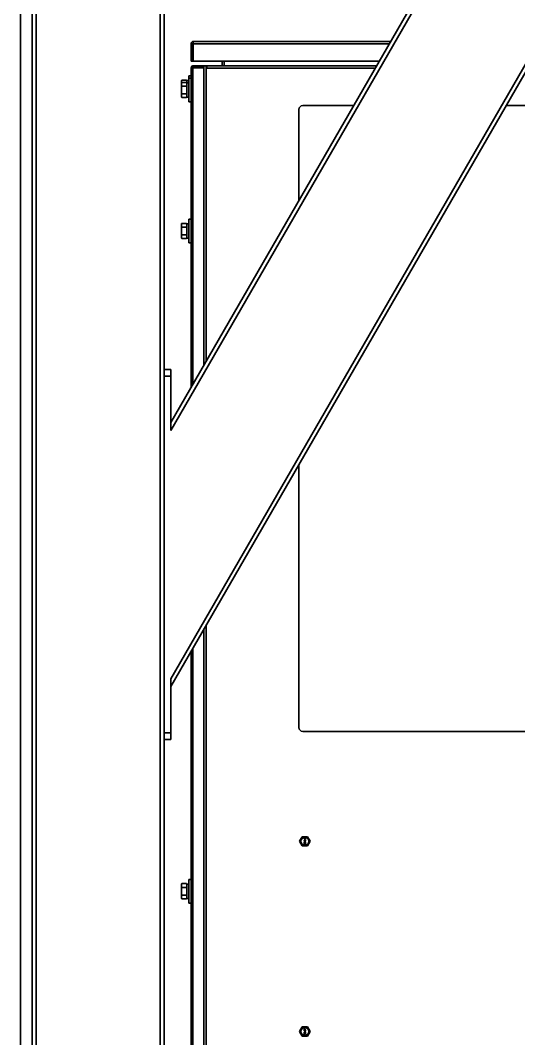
# Model space of a CAD drawing. Header units: millimetres. Extents: x 32496 to 166256, y 3504 to 23939.
# Drawn here: x 72913 to 73291, y 13682 to 14453 of the extents above; entities that cross this region are included whole.
import ezdxf

# ---------------------------------------------------------------- set-up
doc = ezdxf.new("R2010")
doc.units = ezdxf.units.MM
doc.layers.get('0').update_dxf_attribs({"lineweight": 35})

# ---------------------------------------------------------------- blocks, each defined once
blk = doc.blocks.new('8-1250')
at = {"linetype": 'Continuous'}
for p, q in [((-133.13, -34671.29), (-133.13, -32152.29)), ((-124.13, -32152.29), (-124.13, -34671.29)), ((-121.13, -32152.29), (-121.13, -34671.29)), ((-27.13, -32152.29), (-27.13, -34671.29)), ((-24.13, -32152.29), (-24.13, -32783.31)), ((-19.13, -32823.31), (365.4, -32157.29)), ((-19.13, -32829.31), (368.87, -32157.29)), ((-19.13, -33017.31), (477.41, -32157.29)), ((-19.13, -33023.31), (480.87, -32157.29)), ((-2.33, -32536.49), (-3.83, -32536.49)), ((-3.83, -32536.49), (-3.83, -32549.79)), ((-2.33, -32536.49), (-2.33, -32549.79)), ((-2.13, -32534.79), (147.45, -32534.79)), ((-2.13, -32549.79), (-2.13, -32534.79)), ((146.47, -32536.49), (-2.13, -32536.49)), ((-2.33, -32549.79), (-3.83, -32549.79)), ((5.87, -32553.29), (-2.43, -32553.29)), ((-2.43, -32554.49), (-2.43, -32553.29)), ((138.79, -32549.79), (-2.13, -32549.79)), ((5.87, -32553.29), (136.77, -32553.29)), ((5.87, -32780.01), (5.87, -32553.29)), ((7.57, -32553.29), (7.57, -32777.07)), ((8.07, -32553.29), (8.07, -32554.99)), ((19.87, -32553.29), (19.87, -32549.79)), ((21.37, -32549.79), (21.37, -32553.29)), ((-3.83, -32560.79), (-5.43, -32560.79)), ((-5.43, -32560.79), (-5.43, -32562.54)), ((-3.83, -32554.69), (5.87, -32554.69)), ((-3.83, -32675.64), (-3.83, -32554.69)), ((5.87, -32554.49), (-2.43, -32554.49)), ((-2.43, -32554.69), (-2.43, -32794.39)), ((135.79, -32554.99), (8.07, -32554.99)), ((-11.03, -32564.32), (-10.76, -32564.04)), ((-11.03, -32564.32), (-11.03, -32566.07)), ((-11.03, -32566.07), (-10.76, -32565.79)), ((-11.03, -32577.01), (-11.03, -32566.07)), ((-10.73, -32564.02), (-10.76, -32564.04)), ((-10.73, -32565.77), (-10.76, -32565.79)), ((-7.33, -32564.02), (-10.73, -32564.02)), ((-7.33, -32565.77), (-10.73, -32565.77)), ((-7.33, -32568.61), (-10.73, -32568.61)), ((-7.33, -32564.02), (-7.3, -32564.04)), ((-7.33, -32565.77), (-7.3, -32565.79)), ((-7.03, -32564.32), (-7.3, -32564.04)), ((-7.03, -32566.07), (-7.3, -32565.79)), ((-7.03, -32566.09), (-7.03, -32564.32)), ((-5.43, -32564.44), (-7.03, -32564.44)), ((-7.03, -32577.01), (-7.03, -32566.07)), ((-5.43, -32566.19), (-7.03, -32566.19)), ((-3.83, -32562.54), (-5.43, -32562.54)), ((-5.43, -32562.54), (-5.43, -32580.54)), ((-11.03, -32577.01), (-10.76, -32577.28)), ((-7.33, -32574.38), (-10.73, -32574.38)), ((-7.03, -32577.01), (-7.3, -32577.28)), ((-5.43, -32576.89), (-7.03, -32576.89)), ((-7.33, -32577.31), (-10.73, -32577.31)), ((-3.83, -32580.54), (-5.43, -32580.54)), ((80.87, -32583.29), (119.45, -32583.29)), ((234.92, -32583.29), (644.87, -32583.29)), ((77.87, -32655.31), (77.87, -32586.29)), ((-3.83, -32669.29), (-5.43, -32669.29)), ((-5.43, -32669.29), (-5.43, -32687.29)), ((-11.03, -32672.82), (-10.76, -32672.54)), ((-11.03, -32683.76), (-11.03, -32672.82)), ((-10.73, -32672.52), (-10.76, -32672.54)), ((-7.33, -32672.52), (-10.73, -32672.52)), ((-7.33, -32675.36), (-10.73, -32675.36)), ((-7.33, -32672.52), (-7.3, -32672.54)), ((-7.03, -32672.82), (-7.3, -32672.54)), ((-7.03, -32683.76), (-7.03, -32672.82)), ((-5.43, -32672.94), (-7.03, -32672.94)), ((-3.83, -32680.91), (-3.83, -32675.64)), ((-11.03, -32683.76), (-10.76, -32684.03)), ((-7.33, -32681.13), (-10.73, -32681.13)), ((-7.33, -32684.06), (-10.73, -32684.06)), ((-7.03, -32683.76), (-7.3, -32684.03)), ((-5.43, -32683.64), (-7.03, -32683.64)), ((-3.83, -32796.81), (-3.83, -32680.91)), ((-3.83, -32687.29), (-5.43, -32687.29)), ((-24.13, -32783.31), (-19.13, -32783.31)), ((-24.13, -33063.31), (-24.13, -32783.31)), ((-19.13, -32829.31), (-19.13, -32783.31)), ((-24.13, -32788.31), (-19.13, -32788.31)), ((77.87, -33054.29), (77.87, -32855.31)), ((7.57, -32977.07), (7.57, -33846.51)), ((5.87, -33843.56), (5.87, -32980.01)), ((-3.83, -33175.64), (-3.83, -32996.81)), ((-2.43, -32994.39), (-2.43, -33566.79)), ((-19.13, -33063.31), (-19.13, -33017.31)), ((-24.13, -33058.31), (-19.13, -33058.31)), ((644.87, -33057.29), (80.87, -33057.29)), ((-24.13, -33063.31), (-19.13, -33063.31)), ((-24.13, -33063.31), (-24.13, -33760.7)), ((78.45, -33140.45), (80.47, -33136.95)), ((84.51, -33136.95), (80.47, -33136.95)), ((81.99, -33138.35), (82.99, -33138.35)), ((81.99, -33138.47), (81.99, -33138.35)), ((82.78, -33138.47), (81.99, -33138.77)), ((82.78, -33138.47), (81.99, -33138.47)), ((81.99, -33138.93), (81.99, -33138.77)), ((81.99, -33138.93), (82.78, -33139.22)), ((81.99, -33139.22), (82.78, -33139.22)), ((81.99, -33139.35), (81.99, -33139.22)), ((82.99, -33139.35), (81.99, -33139.35)), ((82.01, -33139.74), (81.99, -33139.85)), ((81.99, -33139.95), (81.99, -33139.85)), ((81.99, -33139.95), (82.01, -33140.06)), ((82.07, -33139.64), (82.01, -33139.74)), ((82.16, -33139.58), (82.07, -33139.64)), ((82.09, -33138.85), (82.99, -33138.54)), ((82.99, -33139.16), (82.09, -33138.85)), ((82.09, -33139.83), (82.12, -33139.77)), ((82.09, -33139.83), (82.09, -33139.97)), ((82.12, -33140.04), (82.09, -33139.97)), ((82.12, -33139.77), (82.16, -33139.7)), ((82.26, -33139.54), (82.16, -33139.58)), ((82.16, -33139.7), (82.22, -33139.66)), ((82.22, -33139.66), (82.29, -33139.64)), ((82.41, -33139.52), (82.26, -33139.54)), ((82.35, -33139.64), (82.29, -33139.64)), ((82.35, -33139.64), (82.41, -33139.66)), ((82.41, -33139.52), (82.56, -33139.52)), ((82.41, -33139.66), (82.46, -33139.7)), ((82.46, -33139.7), (82.5, -33139.77)), ((82.5, -33139.77), (82.52, -33139.83)), ((82.52, -33139.97), (82.5, -33140.04)), ((82.56, -33139.62), (82.52, -33139.62)), ((82.61, -33139.74), (82.52, -33139.62)), ((82.52, -33139.97), (82.52, -33139.83)), ((82.71, -33139.54), (82.56, -33139.52)), ((82.56, -33139.62), (82.69, -33139.64)), ((82.63, -33139.85), (82.61, -33139.74)), ((82.61, -33140.06), (82.63, -33139.95)), ((82.63, -33139.85), (82.63, -33139.95)), ((82.69, -33139.64), (82.75, -33139.66)), ((82.82, -33139.58), (82.71, -33139.54)), ((82.75, -33139.66), (82.82, -33139.7)), ((82.9, -33139.64), (82.82, -33139.58)), ((82.82, -33139.7), (82.86, -33139.77)), ((82.86, -33139.77), (82.88, -33139.83)), ((82.88, -33139.95), (82.86, -33140.02)), ((82.88, -33139.95), (82.88, -33139.83)), ((82.97, -33139.74), (82.9, -33139.64)), ((82.99, -33139.85), (82.97, -33139.74)), ((82.97, -33140.04), (82.99, -33139.93)), ((82.99, -33138.35), (82.99, -33138.54)), ((82.99, -33139.16), (82.99, -33139.35)), ((82.99, -33139.85), (82.99, -33139.93)), ((84.51, -33136.95), (86.53, -33140.45)), ((80.47, -33143.95), (78.45, -33140.45)), ((80.47, -33143.95), (84.51, -33143.95)), ((81.99, -33140.89), (82.09, -33140.89)), ((81.99, -33141.64), (81.99, -33140.89)), ((82.09, -33141.64), (81.99, -33141.64)), ((82.01, -33142.06), (81.99, -33142.18)), ((81.99, -33142.18), (82.01, -33142.31)), ((82.01, -33140.06), (82.07, -33140.16)), ((82.07, -33141.95), (82.01, -33142.06)), ((82.01, -33142.31), (82.07, -33142.41)), ((82.07, -33140.16), (82.16, -33140.22)), ((82.14, -33141.89), (82.07, -33141.95)), ((82.07, -33142.41), (82.14, -33142.47)), ((82.63, -33141.47), (82.09, -33140.89)), ((82.09, -33141.06), (82.56, -33141.58)), ((82.09, -33141.06), (82.09, -33141.64)), ((82.09, -33142.18), (82.12, -33142.08)), ((82.12, -33142.29), (82.09, -33142.18)), ((82.16, -33140.1), (82.12, -33140.04)), ((82.12, -33142.08), (82.16, -33142.02)), ((82.16, -33142.35), (82.12, -33142.29)), ((82.22, -33141.85), (82.14, -33141.89)), ((82.14, -33142.47), (82.22, -33142.52)), ((82.22, -33140.14), (82.16, -33140.1)), ((82.16, -33140.22), (82.26, -33140.27)), ((82.16, -33142.02), (82.29, -33141.93)), ((82.29, -33142.43), (82.16, -33142.35)), ((82.29, -33140.16), (82.22, -33140.14)), ((82.29, -33141.83), (82.22, -33141.85)), ((82.22, -33142.52), (82.29, -33142.54)), ((82.37, -33140.27), (82.26, -33140.27)), ((82.29, -33140.16), (82.35, -33140.16)), ((82.39, -33141.81), (82.29, -33141.83)), ((82.29, -33141.93), (82.41, -33141.91)), ((82.41, -33142.45), (82.29, -33142.43)), ((82.29, -33142.54), (82.39, -33142.56)), ((82.31, -33140.56), (82.46, -33140.56)), ((82.31, -33140.6), (82.31, -33140.56)), ((82.46, -33140.6), (82.31, -33140.6)), ((82.41, -33140.14), (82.35, -33140.16)), ((82.37, -33140.43), (82.35, -33140.45)), ((82.35, -33140.45), (82.46, -33140.56)), ((82.46, -33140.6), (82.35, -33140.7)), ((82.35, -33140.7), (82.37, -33140.72)), ((82.37, -33140.27), (82.48, -33140.22)), ((82.5, -33140.56), (82.37, -33140.43)), ((82.37, -33140.72), (82.5, -33140.6)), ((82.39, -33141.81), (82.58, -33141.81)), ((82.58, -33142.56), (82.39, -33142.56)), ((82.46, -33140.1), (82.41, -33140.14)), ((82.56, -33141.91), (82.41, -33141.91)), ((82.41, -33142.45), (82.56, -33142.45)), ((82.5, -33140.04), (82.46, -33140.1)), ((82.48, -33140.22), (82.54, -33140.16)), ((82.63, -33140.43), (82.5, -33140.56)), ((82.5, -33140.6), (82.63, -33140.72)), ((82.54, -33140.16), (82.61, -33140.06)), ((82.54, -33140.56), (82.65, -33140.45)), ((82.54, -33140.56), (82.69, -33140.56)), ((82.69, -33140.6), (82.54, -33140.6)), ((82.65, -33140.7), (82.54, -33140.6)), ((82.56, -33141.58), (82.63, -33141.62)), ((82.56, -33141.91), (82.69, -33141.93)), ((82.69, -33142.43), (82.56, -33142.45)), ((82.69, -33141.83), (82.58, -33141.81)), ((82.58, -33142.56), (82.69, -33142.54)), ((82.65, -33140.45), (82.63, -33140.43)), ((82.63, -33140.72), (82.65, -33140.7)), ((82.71, -33141.52), (82.63, -33141.47)), ((82.63, -33141.62), (82.71, -33141.64)), ((82.69, -33140.56), (82.69, -33140.6)), ((82.75, -33141.85), (82.69, -33141.83)), ((82.69, -33141.93), (82.82, -33142.02)), ((82.82, -33142.35), (82.69, -33142.43)), ((82.69, -33142.54), (82.75, -33142.52)), ((82.71, -33141.52), (82.75, -33141.52)), ((82.75, -33141.64), (82.71, -33141.64)), ((82.82, -33140.08), (82.75, -33140.12)), ((82.75, -33140.22), (82.75, -33140.12)), ((82.75, -33140.22), (82.82, -33140.2)), ((82.84, -33140.93), (82.75, -33140.91)), ((82.75, -33141.02), (82.75, -33140.91)), ((82.75, -33141.02), (82.82, -33141.06)), ((82.82, -33141.47), (82.75, -33141.52)), ((82.75, -33141.64), (82.84, -33141.62)), ((82.84, -33141.89), (82.75, -33141.85)), ((82.75, -33142.52), (82.84, -33142.47)), ((82.86, -33140.02), (82.82, -33140.08)), ((82.82, -33140.2), (82.9, -33140.14)), ((82.82, -33141.06), (82.86, -33141.12)), ((82.86, -33141.41), (82.82, -33141.47)), ((82.82, -33142.02), (82.86, -33142.08)), ((82.86, -33142.29), (82.82, -33142.35)), ((82.92, -33141.02), (82.84, -33140.93)), ((82.84, -33141.62), (82.92, -33141.54)), ((82.9, -33141.95), (82.84, -33141.89)), ((82.84, -33142.47), (82.9, -33142.41)), ((82.86, -33141.12), (82.88, -33141.22)), ((82.88, -33141.31), (82.86, -33141.41)), ((82.86, -33142.08), (82.88, -33142.18)), ((82.88, -33142.18), (82.86, -33142.29)), ((82.88, -33141.31), (82.88, -33141.22)), ((82.9, -33140.14), (82.97, -33140.04)), ((82.97, -33142.06), (82.9, -33141.95)), ((82.9, -33142.41), (82.97, -33142.31)), ((82.97, -33141.1), (82.92, -33141.02)), ((82.92, -33141.54), (82.97, -33141.45)), ((82.99, -33141.24), (82.97, -33141.1)), ((82.97, -33141.45), (82.99, -33141.33)), ((82.99, -33142.18), (82.97, -33142.06)), ((82.97, -33142.31), (82.99, -33142.18)), ((82.99, -33141.24), (82.99, -33141.33)), ((86.53, -33140.45), (84.51, -33143.95)), ((-3.83, -33169.29), (-5.43, -33169.29)), ((-5.43, -33169.29), (-5.43, -33187.29)), ((-11.03, -33172.82), (-10.76, -33172.54)), ((-11.03, -33183.76), (-11.03, -33172.82)), ((-10.73, -33172.52), (-10.76, -33172.54)), ((-7.33, -33172.52), (-10.73, -33172.52)), ((-7.33, -33175.36), (-10.73, -33175.36)), ((-7.33, -33172.52), (-7.3, -33172.54)), ((-7.03, -33172.82), (-7.3, -33172.54)), ((-7.03, -33183.76), (-7.03, -33172.82)), ((-5.43, -33172.94), (-7.03, -33172.94)), ((-3.83, -33180.91), (-3.83, -33175.64)), ((-11.03, -33183.76), (-10.76, -33184.03)), ((-7.33, -33181.13), (-10.73, -33181.13)), ((-7.33, -33184.06), (-10.73, -33184.06)), ((-7.03, -33183.76), (-7.3, -33184.03)), ((-5.43, -33183.64), (-7.03, -33183.64)), ((-3.83, -33425.64), (-3.83, -33180.91)), ((-3.83, -33187.29), (-5.43, -33187.29)), ((78.45, -33284.45), (80.47, -33280.95)), ((80.47, -33287.95), (78.45, -33284.45)), ((84.51, -33280.95), (80.47, -33280.95)), ((81.99, -33282.35), (82.99, -33282.35)), ((81.99, -33282.47), (81.99, -33282.35)), ((82.78, -33282.47), (81.99, -33282.47)), ((82.78, -33282.47), (81.99, -33282.77)), ((81.99, -33282.93), (81.99, -33282.77)), ((81.99, -33282.93), (82.78, -33283.22)), ((81.99, -33283.22), (82.78, -33283.22)), ((81.99, -33283.35), (81.99, -33283.22)), ((82.99, -33283.35), (81.99, -33283.35)), ((82.01, -33283.74), (81.99, -33283.85)), ((81.99, -33283.95), (81.99, -33283.85)), ((81.99, -33283.95), (82.01, -33284.06)), ((81.99, -33284.89), (82.09, -33284.89)), ((81.99, -33285.64), (81.99, -33284.89)), ((82.09, -33285.64), (81.99, -33285.64)), ((82.01, -33286.06), (81.99, -33286.18)), ((81.99, -33286.18), (82.01, -33286.31)), ((82.07, -33283.64), (82.01, -33283.74)), ((82.01, -33284.06), (82.07, -33284.16)), ((82.07, -33285.95), (82.01, -33286.06)), ((82.01, -33286.31), (82.07, -33286.41)), ((82.16, -33283.58), (82.07, -33283.64)), ((82.07, -33284.16), (82.16, -33284.22)), ((82.14, -33285.89), (82.07, -33285.95)), ((82.07, -33286.41), (82.14, -33286.47)), ((82.09, -33282.85), (82.99, -33282.54)), ((82.99, -33283.16), (82.09, -33282.85)), ((82.09, -33283.83), (82.12, -33283.77)), ((82.09, -33283.83), (82.09, -33283.97)), ((82.12, -33284.04), (82.09, -33283.97)), ((82.63, -33285.47), (82.09, -33284.89)), ((82.09, -33285.06), (82.56, -33285.58)), ((82.09, -33285.06), (82.09, -33285.64)), ((82.09, -33286.18), (82.12, -33286.08)), ((82.12, -33286.29), (82.09, -33286.18)), ((82.12, -33283.77), (82.16, -33283.7)), ((82.16, -33284.1), (82.12, -33284.04)), ((82.12, -33286.08), (82.16, -33286.02)), ((82.16, -33286.35), (82.12, -33286.29)), ((82.22, -33285.85), (82.14, -33285.89)), ((82.14, -33286.47), (82.22, -33286.52)), ((82.26, -33283.54), (82.16, -33283.58)), ((82.16, -33283.7), (82.22, -33283.66)), ((82.22, -33284.14), (82.16, -33284.1)), ((82.16, -33284.22), (82.26, -33284.27)), ((82.16, -33286.02), (82.29, -33285.93)), ((82.29, -33286.43), (82.16, -33286.35)), ((82.22, -33283.66), (82.29, -33283.64)), ((82.29, -33284.16), (82.22, -33284.14)), ((82.29, -33285.83), (82.22, -33285.85)), ((82.41, -33283.52), (82.26, -33283.54)), ((82.37, -33284.27), (82.26, -33284.27)), ((82.35, -33283.64), (82.29, -33283.64)), ((82.29, -33284.16), (82.35, -33284.16)), ((82.39, -33285.81), (82.29, -33285.83)), ((82.29, -33285.93), (82.41, -33285.91)), ((82.41, -33286.45), (82.29, -33286.43)), ((82.31, -33284.56), (82.46, -33284.56)), ((82.31, -33284.6), (82.31, -33284.56)), ((82.46, -33284.6), (82.31, -33284.6)), ((82.35, -33283.64), (82.41, -33283.66)), ((82.41, -33284.14), (82.35, -33284.16)), ((82.37, -33284.43), (82.35, -33284.45)), ((82.35, -33284.45), (82.46, -33284.56)), ((82.46, -33284.6), (82.35, -33284.7)), ((82.35, -33284.7), (82.37, -33284.72)), ((82.37, -33284.27), (82.48, -33284.22)), ((82.5, -33284.56), (82.37, -33284.43)), ((82.37, -33284.72), (82.5, -33284.6)), ((82.39, -33285.81), (82.58, -33285.81)), ((82.41, -33283.52), (82.56, -33283.52)), ((82.41, -33283.66), (82.46, -33283.7)), ((82.46, -33284.1), (82.41, -33284.14)), ((82.56, -33285.91), (82.41, -33285.91)), ((82.41, -33286.45), (82.56, -33286.45)), ((82.46, -33283.7), (82.5, -33283.77)), ((82.5, -33284.04), (82.46, -33284.1)), ((82.48, -33284.22), (82.54, -33284.16)), ((82.5, -33283.77), (82.52, -33283.83)), ((82.52, -33283.97), (82.5, -33284.04)), ((82.63, -33284.43), (82.5, -33284.56)), ((82.5, -33284.6), (82.63, -33284.72)), ((82.56, -33283.62), (82.52, -33283.62)), ((82.61, -33283.74), (82.52, -33283.62)), ((82.52, -33283.97), (82.52, -33283.83)), ((82.54, -33284.16), (82.61, -33284.06)), ((82.54, -33284.56), (82.65, -33284.45)), ((82.54, -33284.56), (82.69, -33284.56)), ((82.69, -33284.6), (82.54, -33284.6)), ((82.65, -33284.7), (82.54, -33284.6)), ((82.71, -33283.54), (82.56, -33283.52)), ((82.56, -33283.62), (82.69, -33283.64)), ((82.56, -33285.58), (82.63, -33285.62)), ((82.56, -33285.91), (82.69, -33285.93)), ((82.69, -33286.43), (82.56, -33286.45)), ((82.69, -33285.83), (82.58, -33285.81)), ((82.63, -33283.85), (82.61, -33283.74)), ((82.61, -33284.06), (82.63, -33283.95)), ((82.63, -33283.85), (82.63, -33283.95)), ((82.65, -33284.45), (82.63, -33284.43)), ((82.63, -33284.72), (82.65, -33284.7)), ((82.71, -33285.52), (82.63, -33285.47)), ((82.63, -33285.62), (82.71, -33285.64)), ((82.69, -33283.64), (82.75, -33283.66)), ((82.69, -33284.56), (82.69, -33284.6)), ((82.75, -33285.85), (82.69, -33285.83)), ((82.69, -33285.93), (82.82, -33286.02)), ((82.82, -33286.35), (82.69, -33286.43)), ((82.82, -33283.58), (82.71, -33283.54)), ((82.71, -33285.52), (82.75, -33285.52)), ((82.75, -33285.64), (82.71, -33285.64)), ((82.75, -33283.66), (82.82, -33283.7)), ((82.82, -33284.08), (82.75, -33284.12)), ((82.75, -33284.22), (82.75, -33284.12)), ((82.75, -33284.22), (82.82, -33284.2)), ((82.84, -33284.93), (82.75, -33284.91)), ((82.75, -33285.02), (82.75, -33284.91)), ((82.75, -33285.02), (82.82, -33285.06)), ((82.82, -33285.47), (82.75, -33285.52)), ((82.75, -33285.64), (82.84, -33285.62)), ((82.84, -33285.89), (82.75, -33285.85)), ((82.75, -33286.52), (82.84, -33286.47)), ((82.9, -33283.64), (82.82, -33283.58)), ((82.82, -33283.7), (82.86, -33283.77)), ((82.86, -33284.02), (82.82, -33284.08)), ((82.82, -33284.2), (82.9, -33284.14)), ((82.82, -33285.06), (82.86, -33285.12)), ((82.86, -33285.41), (82.82, -33285.47)), ((82.82, -33286.02), (82.86, -33286.08)), ((82.86, -33286.29), (82.82, -33286.35)), ((82.92, -33285.02), (82.84, -33284.93)), ((82.84, -33285.62), (82.92, -33285.54)), ((82.9, -33285.95), (82.84, -33285.89)), ((82.84, -33286.47), (82.9, -33286.41)), ((82.86, -33283.77), (82.88, -33283.83)), ((82.88, -33283.95), (82.86, -33284.02)), ((82.86, -33285.12), (82.88, -33285.22)), ((82.88, -33285.31), (82.86, -33285.41)), ((82.86, -33286.08), (82.88, -33286.18)), ((82.88, -33286.18), (82.86, -33286.29)), ((82.88, -33283.95), (82.88, -33283.83)), ((82.88, -33285.31), (82.88, -33285.22)), ((82.97, -33283.74), (82.9, -33283.64)), ((82.9, -33284.14), (82.97, -33284.04)), ((82.97, -33286.06), (82.9, -33285.95)), ((82.9, -33286.41), (82.97, -33286.31)), ((82.97, -33285.1), (82.92, -33285.02)), ((82.92, -33285.54), (82.97, -33285.45)), ((82.99, -33283.85), (82.97, -33283.74)), ((82.97, -33284.04), (82.99, -33283.93)), ((82.99, -33285.24), (82.97, -33285.1)), ((82.97, -33285.45), (82.99, -33285.33)), ((82.99, -33286.18), (82.97, -33286.06)), ((82.97, -33286.31), (82.99, -33286.18)), ((82.99, -33282.35), (82.99, -33282.54)), ((82.99, -33283.16), (82.99, -33283.35)), ((82.99, -33283.85), (82.99, -33283.93)), ((82.99, -33285.24), (82.99, -33285.33)), ((84.51, -33280.95), (86.53, -33284.45)), ((86.53, -33284.45), (84.51, -33287.95)), ((80.47, -33287.95), (84.51, -33287.95)), ((82.22, -33286.52), (82.29, -33286.54)), ((82.29, -33286.54), (82.39, -33286.56)), ((82.58, -33286.56), (82.39, -33286.56)), ((82.58, -33286.56), (82.69, -33286.54)), ((82.69, -33286.54), (82.75, -33286.52))]:
    blk.add_line(p, q, dxfattribs=at)
for centre in [(82.49, -33140.45), (82.49, -33284.45)]:
    blk.add_circle(centre, 3, dxfattribs=at)
for centre, radius, start, end in [((-2.13, -32536.49), 1.7, 90, 180), ((-2.13, -32536.49), 0.2, 90, 180), ((-2.43, -32554.69), 1.4, 90, 180), ((-2.43, -32554.69), 0.2, 90, 180), ((-8.21, -32574.72), 3.61, 218.71028, 219.13391), ((-9.84, -32574.72), 3.61, 320.8641, 321.28972), ((-6.89, -32573.53), 5.39, 224.12457, 224.56524), ((-11.16, -32573.53), 5.38, 315.43477, 315.87545), ((80.87, -32586.29), 3, 90, 180), ((-8.21, -32681.47), 3.61, 218.71028, 219.13391), ((-6.89, -32680.28), 5.39, 224.12457, 224.56524), ((-11.16, -32680.28), 5.38, 315.43477, 315.87545), ((-9.84, -32681.47), 3.61, 320.8641, 321.28972), ((80.87, -33054.29), 3, 180, 270), ((-8.21, -33181.47), 3.61, 218.71028, 219.13391), ((-6.89, -33180.28), 5.39, 224.12457, 224.56524), ((-11.16, -33180.28), 5.38, 315.43477, 315.87545), ((-9.84, -33181.47), 3.61, 320.8641, 321.28972)]:
    blk.add_arc(centre, radius, start, end, dxfattribs=at)
for points, knots in [([(-10.76, -32564.04), (-10.78, -32564.07), (-10.87, -32564.16), (-10.96, -32564.26), (-11.03, -32564.34)], [0, 0, 0, 0, 0.255063, 1, 1, 1, 1]), ([(-10.76, -32565.79), (-10.78, -32565.82), (-10.87, -32565.91), (-10.96, -32566.01), (-11.03, -32566.09)], [0, 0, 0, 0, 0.255063, 1, 1, 1, 1]), ([(-11.03, -32568.28), (-11, -32568.31), (-10.91, -32568.42), (-10.81, -32568.53), (-10.73, -32568.61)], [0, 0, 0, 0, 0.244408, 1, 1, 1, 1]), ([(-7.03, -32568.28), (-7.05, -32568.31), (-7.15, -32568.42), (-7.25, -32568.53), (-7.33, -32568.61)], [0, 0, 0, 0, 0.244408, 1, 1, 1, 1]), ([(-7.3, -32564.04), (-7.27, -32564.07), (-7.18, -32564.16), (-7.09, -32564.26), (-7.03, -32564.34)], [0, 0, 0, 0, 0.255062, 1, 1, 1, 1]), ([(-7.3, -32565.79), (-7.27, -32565.82), (-7.18, -32565.91), (-7.09, -32566.01), (-7.03, -32566.09)], [0, 0, 0, 0, 0.255062, 1, 1, 1, 1]), ([(-10.73, -32574.38), (-10.75, -32574.41), (-10.86, -32574.52), (-10.96, -32574.63), (-11.03, -32574.72)], [0, 0, 0, 0, 0.255212, 1, 1, 1, 1]), ([(-11.01, -32577), (-10.99, -32577.02), (-10.91, -32577.12), (-10.82, -32577.21), (-10.76, -32577.28)], [0, 0, 0, 0, 0.245496, 1, 1, 1, 1]), ([(-7.33, -32574.38), (-7.3, -32574.41), (-7.2, -32574.52), (-7.1, -32574.63), (-7.03, -32574.72)], [0, 0, 0, 0, 0.255211, 1, 1, 1, 1]), ([(-7.04, -32577), (-7.06, -32577.02), (-7.15, -32577.12), (-7.23, -32577.21), (-7.3, -32577.28)], [0, 0, 0, 0, 0.245497, 1, 1, 1, 1]), ([(-10.76, -32672.54), (-10.78, -32672.57), (-10.87, -32672.66), (-10.96, -32672.76), (-11.03, -32672.84)], [0, 0, 0, 0, 0.255063, 1, 1, 1, 1]), ([(-11.03, -32675.03), (-11, -32675.06), (-10.91, -32675.17), (-10.81, -32675.28), (-10.73, -32675.36)], [0, 0, 0, 0, 0.244408, 1, 1, 1, 1]), ([(-7.03, -32675.03), (-7.05, -32675.06), (-7.15, -32675.17), (-7.25, -32675.28), (-7.33, -32675.36)], [0, 0, 0, 0, 0.244408, 1, 1, 1, 1]), ([(-7.3, -32672.54), (-7.27, -32672.57), (-7.18, -32672.66), (-7.09, -32672.76), (-7.03, -32672.84)], [0, 0, 0, 0, 0.255062, 1, 1, 1, 1]), ([(-10.73, -32681.13), (-10.75, -32681.16), (-10.86, -32681.27), (-10.96, -32681.38), (-11.03, -32681.47)], [0, 0, 0, 0, 0.255212, 1, 1, 1, 1]), ([(-11.01, -32683.75), (-10.99, -32683.77), (-10.91, -32683.87), (-10.82, -32683.96), (-10.76, -32684.03)], [0, 0, 0, 0, 0.245496, 1, 1, 1, 1]), ([(-7.33, -32681.13), (-7.3, -32681.16), (-7.2, -32681.27), (-7.1, -32681.38), (-7.03, -32681.47)], [0, 0, 0, 0, 0.255211, 1, 1, 1, 1]), ([(-7.04, -32683.75), (-7.06, -32683.77), (-7.15, -32683.87), (-7.23, -32683.96), (-7.3, -32684.03)], [0, 0, 0, 0, 0.245497, 1, 1, 1, 1]), ([(-10.76, -33172.54), (-10.78, -33172.57), (-10.87, -33172.66), (-10.96, -33172.76), (-11.03, -33172.84)], [0, 0, 0, 0, 0.255063, 1, 1, 1, 1]), ([(-11.03, -33175.03), (-11, -33175.06), (-10.91, -33175.17), (-10.81, -33175.28), (-10.73, -33175.36)], [0, 0, 0, 0, 0.244408, 1, 1, 1, 1]), ([(-7.03, -33175.03), (-7.05, -33175.06), (-7.15, -33175.17), (-7.25, -33175.28), (-7.33, -33175.36)], [0, 0, 0, 0, 0.244408, 1, 1, 1, 1]), ([(-7.3, -33172.54), (-7.27, -33172.57), (-7.18, -33172.66), (-7.09, -33172.76), (-7.03, -33172.84)], [0, 0, 0, 0, 0.255062, 1, 1, 1, 1]), ([(-10.73, -33181.13), (-10.75, -33181.16), (-10.86, -33181.27), (-10.96, -33181.38), (-11.03, -33181.47)], [0, 0, 0, 0, 0.255212, 1, 1, 1, 1]), ([(-11.01, -33183.75), (-10.99, -33183.77), (-10.91, -33183.87), (-10.82, -33183.96), (-10.76, -33184.03)], [0, 0, 0, 0, 0.245496, 1, 1, 1, 1]), ([(-7.33, -33181.13), (-7.3, -33181.16), (-7.2, -33181.27), (-7.1, -33181.38), (-7.03, -33181.47)], [0, 0, 0, 0, 0.255211, 1, 1, 1, 1]), ([(-7.04, -33183.75), (-7.06, -33183.77), (-7.15, -33183.87), (-7.23, -33183.96), (-7.3, -33184.03)], [0, 0, 0, 0, 0.245497, 1, 1, 1, 1])]:
    blk.add_open_spline(points, degree=3, knots=knots, dxfattribs=at)
for points in [[(-10.73, -32568.61), (-10.84, -32568.82), (-10.94, -32569.04), (-11.03, -32569.27)], [(-7.33, -32568.61), (-7.22, -32568.82), (-7.12, -32569.04), (-7.03, -32569.27)], [(-11.03, -32573.72), (-10.94, -32573.95), (-10.84, -32574.17), (-10.73, -32574.38)], [(-7.03, -32573.72), (-7.12, -32573.95), (-7.22, -32574.17), (-7.33, -32574.38)], [(-10.73, -32675.36), (-10.84, -32675.57), (-10.94, -32675.79), (-11.03, -32676.02)], [(-7.33, -32675.36), (-7.22, -32675.57), (-7.12, -32675.79), (-7.03, -32676.02)], [(-11.03, -32680.47), (-10.94, -32680.7), (-10.84, -32680.92), (-10.73, -32681.13)], [(-7.03, -32680.47), (-7.12, -32680.7), (-7.22, -32680.92), (-7.33, -32681.13)], [(-10.73, -33175.36), (-10.84, -33175.57), (-10.94, -33175.79), (-11.03, -33176.02)], [(-7.33, -33175.36), (-7.22, -33175.57), (-7.12, -33175.79), (-7.03, -33176.02)], [(-11.03, -33180.47), (-10.94, -33180.7), (-10.84, -33180.92), (-10.73, -33181.13)], [(-7.03, -33180.47), (-7.12, -33180.7), (-7.22, -33180.92), (-7.33, -33181.13)]]:
    blk.add_open_spline(points, degree=3, dxfattribs=at)

msp = doc.modelspace()

# ---------------------------------------------------------------- block references
at = {"color": 6}
msp.add_blockref('8-1250', (73046.131, 46971.457), dxfattribs=at)

doc.saveas('drawing.dxf')
